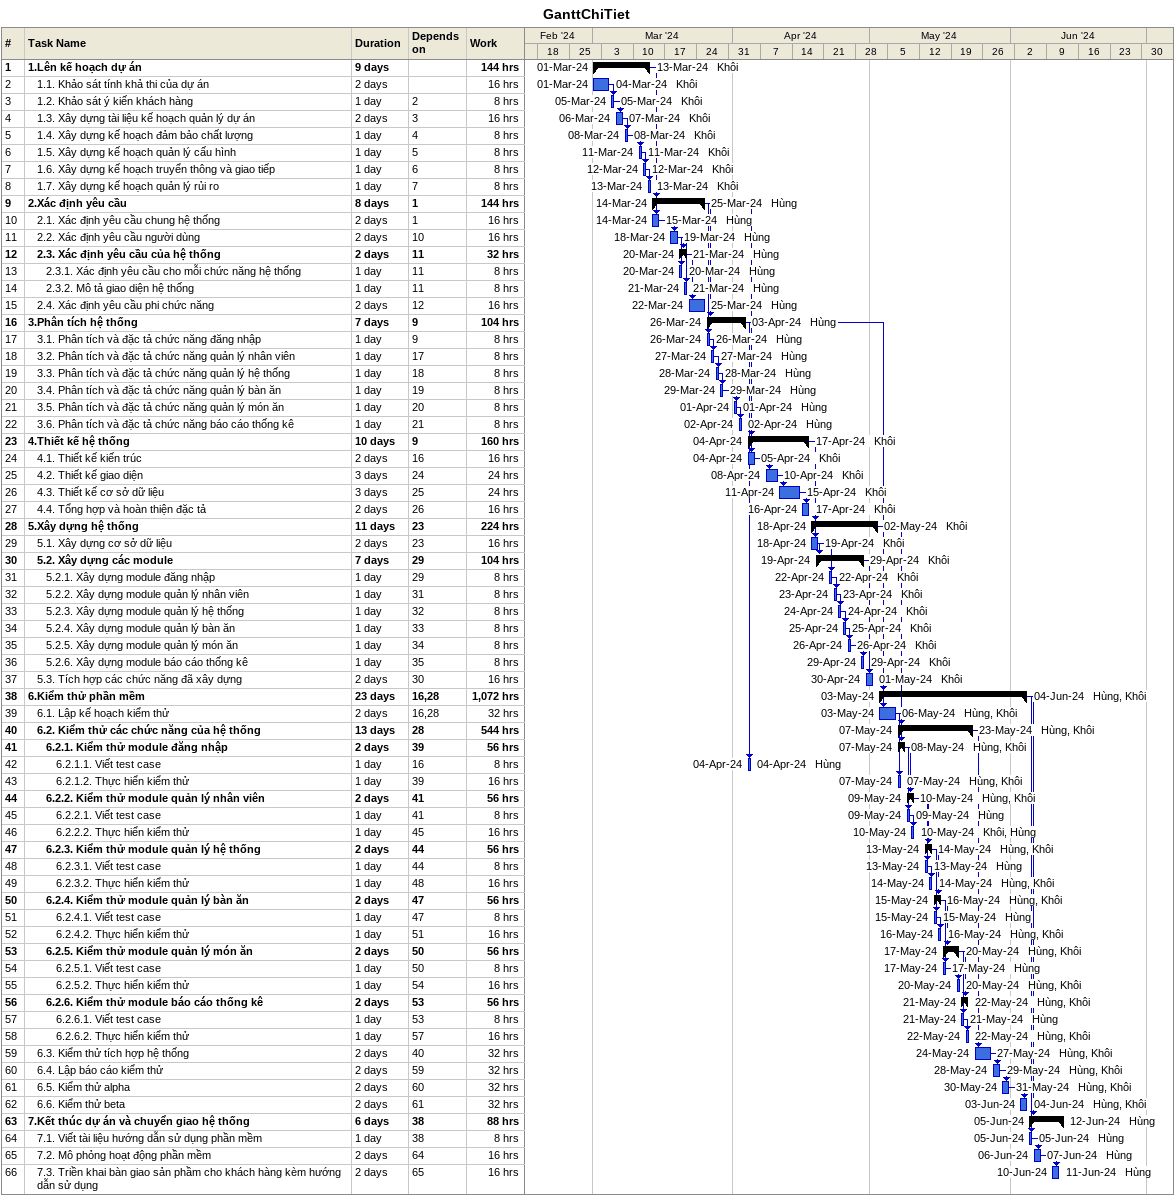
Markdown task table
GanttChiTiet

| ID | Level | Task | Duration | Start | Finish | Predecessors | Resources | Work (h) |
|---|---|---|---|---|---|---|---|---|
| 1 | 1 | **1.Lên kế hoạch dự án** | 9d | 2024-03-01 | 2024-03-13 |  | Khôi | 144 |
| 2 | 2 | 1.1. Khảo sát tính khả thi của dự án | 2d | 2024-03-01 | 2024-03-04 |  | Khôi | 16 |
| 3 | 2 | 1.2. Khảo sát ý kiến khách hàng | 1d | 2024-03-05 | 2024-03-05 | 2 | Khôi | 8 |
| 4 | 2 | 1.3. Xây dựng tài liệu kế hoạch quản lý dự án | 2d | 2024-03-06 | 2024-03-07 | 3 | Khôi | 16 |
| 5 | 2 | 1.4. Xây dựng kế hoạch đảm bảo chất lượng | 1d | 2024-03-08 | 2024-03-08 | 4 | Khôi | 8 |
| 6 | 2 | 1.5. Xây dựng kế hoạch quản lý cấu hình | 1d | 2024-03-11 | 2024-03-11 | 5 | Khôi | 8 |
| 7 | 2 | 1.6. Xây dựng kế hoạch truyển thông và giao tiếp | 1d | 2024-03-12 | 2024-03-12 | 6 | Khôi | 8 |
| 8 | 2 | 1.7. Xây dựng kế hoạch quản lý rủi ro | 1d | 2024-03-13 | 2024-03-13 | 7 | Khôi | 8 |
| 9 | 1 | **2.Xác định yêu cầu** | 8d | 2024-03-14 | 2024-03-25 | 1 | Hùng | 144 |
| 10 | 2 | 2.1. Xác định yêu cầu chung hệ thống | 2d | 2024-03-14 | 2024-03-15 | 1 | Hùng | 16 |
| 11 | 2 | 2.2. Xác định yêu cầu người dùng | 2d | 2024-03-18 | 2024-03-19 | 10 | Hùng | 16 |
| 12 | 2 | **2.3. Xác định yêu cầu của hệ thống** | 2d | 2024-03-20 | 2024-03-21 | 11 | Hùng | 32 |
| 13 | 3 | 2.3.1. Xác định yêu cầu cho mỗi chức năng hệ thống | 1d | 2024-03-20 | 2024-03-20 | 11 | Hùng | 8 |
| 14 | 3 | 2.3.2. Mô tả giao diện hệ thống | 1d | 2024-03-21 | 2024-03-21 | 11 | Hùng | 8 |
| 15 | 2 | 2.4. Xác định yêu cầu phi chức năng | 2d | 2024-03-22 | 2024-03-25 | 12 | Hùng | 16 |
| 16 | 1 | **3.Phân tích hệ thống** | 7d | 2024-03-26 | 2024-04-03 | 9 | Hùng | 104 |
| 17 | 2 | 3.1. Phân tích và đặc tả chức năng đăng nhập | 1d | 2024-03-26 | 2024-03-26 | 9 | Hùng | 8 |
| 18 | 2 | 3.2. Phân tích và đặc tả chức năng quản lý nhân viên | 1d | 2024-03-27 | 2024-03-27 | 17 | Hùng | 8 |
| 19 | 2 | 3.3. Phân tích và đặc tả chức năng quản lý hệ thống | 1d | 2024-03-28 | 2024-03-28 | 18 | Hùng | 8 |
| 20 | 2 | 3.4. Phân tích và đặc tả chức năng quản lý bàn ăn | 1d | 2024-03-29 | 2024-03-29 | 19 | Hùng | 8 |
| 21 | 2 | 3.5. Phân tích và đặc tả chức năng quản lý món ăn | 1d | 2024-04-01 | 2024-04-01 | 20 | Hùng | 8 |
| 22 | 2 | 3.6. Phân tích và đặc tả chức năng báo cáo thống kê | 1d | 2024-04-02 | 2024-04-02 | 21 | Hùng | 8 |
| 23 | 1 | **4.Thiết kế hệ thống** | 10d | 2024-04-04 | 2024-04-17 | 9 | Khôi | 160 |
| 24 | 2 | 4.1. Thiết kế kiến trúc | 2d | 2024-04-04 | 2024-04-05 | 16 | Khôi | 16 |
| 25 | 2 | 4.2. Thiết kế giao diện | 3d | 2024-04-08 | 2024-04-10 | 24 | Khôi | 24 |
| 26 | 2 | 4.3. Thiết kế cơ sở dữ liệu | 3d | 2024-04-11 | 2024-04-15 | 25 | Khôi | 24 |
| 27 | 2 | 4.4. Tổng hợp và hoàn thiện đặc tả | 2d | 2024-04-16 | 2024-04-17 | 26 | Khôi | 16 |
| 28 | 1 | **5.Xây dựng hệ thống** | 11d | 2024-04-18 | 2024-05-02 | 23 | Khôi | 224 |
| 29 | 2 | 5.1. Xây dựng cơ sở dữ liệu | 2d | 2024-04-18 | 2024-04-19 | 23 | Khôi | 16 |
| 30 | 2 | **5.2. Xây dựng các module** | 7d | 2024-04-19 | 2024-04-29 | 29 | Khôi | 104 |
| 31 | 3 | 5.2.1. Xây dựng module đăng nhập | 1d | 2024-04-22 | 2024-04-22 | 29 | Khôi | 8 |
| 32 | 3 | 5.2.2. Xây dựng module quản lý nhân viên | 1d | 2024-04-23 | 2024-04-23 | 31 | Khôi | 8 |
| 33 | 3 | 5.2.3. Xây dựng module quản lý hệ thống | 1d | 2024-04-24 | 2024-04-24 | 32 | Khôi | 8 |
| 34 | 3 | 5.2.4. Xây dựng module quản lý bàn ăn | 1d | 2024-04-25 | 2024-04-25 | 33 | Khôi | 8 |
| 35 | 3 | 5.2.5. Xây dựng module quản lý món ăn | 1d | 2024-04-26 | 2024-04-26 | 34 | Khôi | 8 |
| 36 | 3 | 5.2.6. Xây dựng module báo cáo thống kê | 1d | 2024-04-29 | 2024-04-29 | 35 | Khôi | 8 |
| 37 | 2 | 5.3. Tích hợp các chức năng đã xây dựng | 2d | 2024-04-30 | 2024-05-01 | 30 | Khôi | 16 |
| 38 | 1 | **6.Kiểm thử phần mềm** | 23d | 2024-05-03 | 2024-06-04 | 16, 28 | Hùng, Khôi | 1072 |
| 39 | 2 | 6.1. Lập kế hoạch kiểm thử | 2d | 2024-05-03 | 2024-05-06 | 16, 28 | Hùng, Khôi | 32 |
| 40 | 2 | **6.2. Kiểm thử các chức năng của hệ thống** | 13d | 2024-05-07 | 2024-05-23 | 28 | Hùng, Khôi | 544 |
| 41 | 3 | **6.2.1. Kiểm thử module đăng nhập** | 2d | 2024-05-07 | 2024-05-08 | 39 | Hùng, Khôi | 56 |
| 42 | 4 | 6.2.1.1. Viết test case | 1d | 2024-04-04 | 2024-04-04 | 16 | Hùng | 8 |
| 43 | 4 | 6.2.1.2. Thực hiển kiểm thử | 1d | 2024-05-07 | 2024-05-07 | 39 | Hùng, Khôi | 16 |
| 44 | 3 | **6.2.2. Kiểm thử module quản lý nhân viên** | 2d | 2024-05-09 | 2024-05-10 | 41 | Hùng, Khôi | 56 |
| 45 | 4 | 6.2.2.1. Viết test case | 1d | 2024-05-09 | 2024-05-09 | 41 | Hùng | 8 |
| 46 | 4 | 6.2.2.2. Thực hiển kiểm thử | 1d | 2024-05-10 | 2024-05-10 | 45 | Khôi, Hùng | 16 |
| 47 | 3 | **6.2.3. Kiểm thử module quản lý hệ thống** | 2d | 2024-05-13 | 2024-05-14 | 44 | Hùng, Khôi | 56 |
| 48 | 4 | 6.2.3.1. Viết test case | 1d | 2024-05-13 | 2024-05-13 | 44 | Hùng | 8 |
| 49 | 4 | 6.2.3.2. Thực hiển kiểm thử | 1d | 2024-05-14 | 2024-05-14 | 48 | Hùng, Khôi | 16 |
| 50 | 3 | **6.2.4. Kiểm thử module quản lý bàn ăn** | 2d | 2024-05-15 | 2024-05-16 | 47 | Hùng, Khôi | 56 |
| 51 | 4 | 6.2.4.1. Viết test case | 1d | 2024-05-15 | 2024-05-15 | 47 | Hùng | 8 |
| 52 | 4 | 6.2.4.2. Thực hiển kiểm thử | 1d | 2024-05-16 | 2024-05-16 | 51 | Hùng, Khôi | 16 |
| 53 | 3 | **6.2.5. Kiểm thử module quản lý món ăn** | 2d | 2024-05-17 | 2024-05-20 | 50 | Hùng, Khôi | 56 |
| 54 | 4 | 6.2.5.1. Viết test case | 1d | 2024-05-17 | 2024-05-17 | 50 | Hùng | 8 |
| 55 | 4 | 6.2.5.2. Thực hiển kiểm thử | 1d | 2024-05-20 | 2024-05-20 | 54 | Hùng, Khôi | 16 |
| 56 | 3 | **6.2.6. Kiểm thử module báo cáo thống kê** | 2d | 2024-05-21 | 2024-05-22 | 53 | Hùng, Khôi | 56 |
| 57 | 4 | 6.2.6.1. Viết test case | 1d | 2024-05-21 | 2024-05-21 | 53 | Hùng | 8 |
| 58 | 4 | 6.2.6.2. Thực hiển kiểm thử | 1d | 2024-05-22 | 2024-05-22 | 57 | Hùng, Khôi | 16 |
| 59 | 2 | 6.3. Kiểm thử tích hợp hệ thống | 2d | 2024-05-24 | 2024-05-27 | 40 | Hùng, Khôi | 32 |
| 60 | 2 | 6.4. Lập báo cáo kiểm thử | 2d | 2024-05-28 | 2024-05-29 | 59 | Hùng, Khôi | 32 |
| 61 | 2 | 6.5. Kiểm thử alpha | 2d | 2024-05-30 | 2024-05-31 | 60 | Hùng, Khôi | 32 |
| 62 | 2 | 6.6. Kiểm thử beta | 2d | 2024-06-03 | 2024-06-04 | 61 | Hùng, Khôi | 32 |
| 63 | 1 | **7.Kết thúc dự án và chuyển giao hệ thống** | 6d | 2024-06-05 | 2024-06-12 | 38 | Hùng | 88 |
| 64 | 2 | 7.1. Viết tài liệu hướng dẫn sử dụng phần mềm | 1d | 2024-06-05 | 2024-06-05 | 38 | Hùng | 8 |
| 65 | 2 | 7.2. Mô phỏng hoạt động phần mềm | 2d | 2024-06-06 | 2024-06-07 | 64 | Hùng | 16 |
| 66 | 2 | 7.3. Triền khai bàn giao sản phầm cho khách hàng kèm hướng dẫn sử dụng | 2d | 2024-06-10 | 2024-06-11 | 65 | Hùng | 16 |
